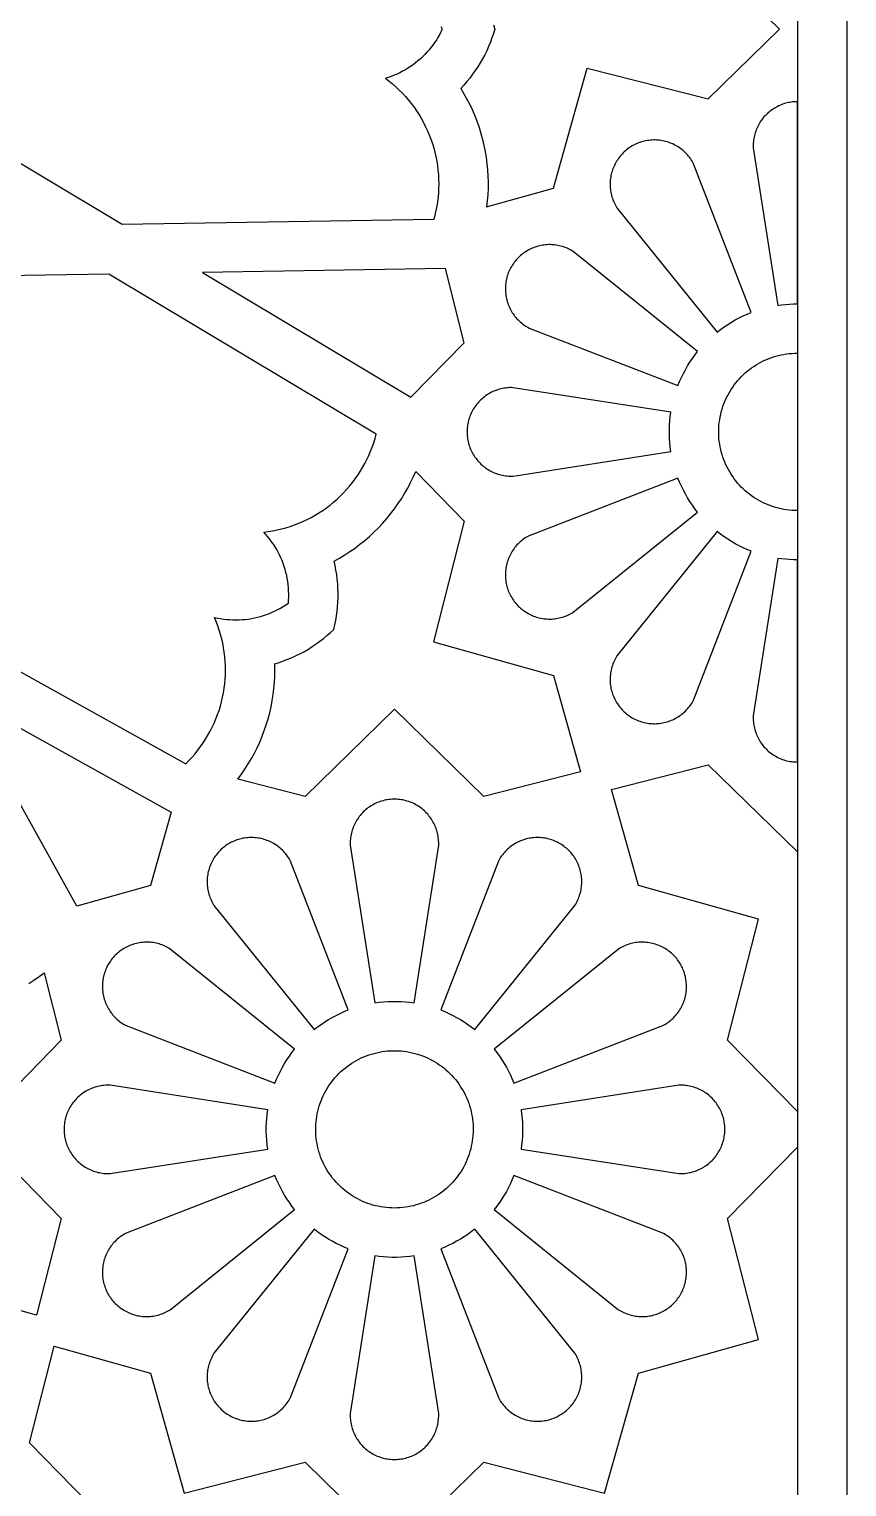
# Model space of a CAD drawing. Extents: x 0 to 1266, y 0 to 1438.
# Drawn here: x 782.2 to 947.8, y 423.7 to 719.1 of the extents above; entities that cross this region are included whole.
import ezdxf

# ---------------------------------------------------------------- set-up
doc = ezdxf.new("R2010")
doc.units = 0
doc.layers.add('Default_Layer', color=1, linetype='CONTINUOUS')

msp = doc.modelspace()

# ---------------------------------------------------------------- linework, layer by layer
at = {"layer": 'Default_Layer'}
for points in [[(318.66, 1338.2), (947.76, 1338.2), (947.76, 100), (318.66, 100), (318.66, 1338.2)], [(328.66, 110), (328.66, 1328.2), (937.76, 1328.2), (937.76, 110), (328.66, 110)], [(937.76, 663.44), (937.76, 704.4), (937.46, 704.4), (937.15, 704.38), (936.84, 704.35), (936.54, 704.32), (936.24, 704.27), (935.93, 704.21), (935.64, 704.14), (935.34, 704.07), (935.04, 703.98), (934.75, 703.88), (934.47, 703.77), (934.18, 703.65), (933.9, 703.53), (933.63, 703.39), (933.36, 703.24), (933.09, 703.09), (932.83, 702.92), (932.58, 702.75), (932.33, 702.57), (932.09, 702.38), (931.86, 702.18), (931.63, 701.97), (931.41, 701.76), (931.2, 701.54), (930.99, 701.31), (930.79, 701.07), (930.6, 700.83), (930.42, 700.58), (930.25, 700.33), (930.09, 700.07), (929.94, 699.8), (929.79, 699.53), (929.66, 699.25), (929.53, 698.97), (929.41, 698.69), (929.31, 698.4), (929.21, 698.11), (929.12, 697.81), (929.05, 697.52), (928.98, 697.22), (928.93, 696.91), (928.88, 696.61), (928.84, 696.31), (928.82, 696), (928.81, 695.69), (928.8, 695.39), (928.81, 695.08), (933.78, 663.13), (934.57, 663.24), (935.37, 663.33), (936.16, 663.39), (936.96, 663.43), (937.76, 663.44)], [(921.5, 657.7), (922.2, 658.25), (922.92, 658.77), (923.66, 659.27), (924.41, 659.74), (925.18, 660.18), (925.97, 660.6), (926.76, 660.99), (927.58, 661.35), (928.4, 661.69), (916.73, 691.84), (916.58, 692.11), (916.42, 692.38), (916.25, 692.64), (916.08, 692.9), (915.89, 693.15), (915.7, 693.39), (915.5, 693.62), (915.29, 693.85), (915.07, 694.07), (914.84, 694.29), (914.61, 694.49), (914.37, 694.69), (914.13, 694.88), (913.87, 695.06), (913.61, 695.23), (913.35, 695.39), (913.08, 695.55), (912.8, 695.69), (912.52, 695.83), (912.24, 695.95), (911.95, 696.06), (911.66, 696.17), (911.36, 696.26), (911.06, 696.35), (910.76, 696.42), (910.46, 696.48), (910.15, 696.53), (909.84, 696.58), (909.53, 696.61), (909.22, 696.63), (908.91, 696.64), (908.6, 696.64), (908.29, 696.62), (907.98, 696.6), (907.68, 696.57), (907.37, 696.52), (907.06, 696.47), (906.76, 696.4), (906.46, 696.33), (906.16, 696.24), (905.86, 696.15), (905.57, 696.04), (905.29, 695.92), (905, 695.8), (904.72, 695.66), (904.45, 695.51), (904.18, 695.36), (903.92, 695.19), (903.66, 695.02), (903.41, 694.84), (903.16, 694.65), (902.92, 694.45), (902.69, 694.24), (902.47, 694.03), (902.25, 693.8), (902.05, 693.57), (901.85, 693.33), (901.65, 693.09), (901.47, 692.84), (901.3, 692.58), (901.13, 692.32), (900.97, 692.05), (900.83, 691.78), (900.69, 691.5), (900.56, 691.22), (900.44, 690.93), (900.34, 690.64), (900.24, 690.34), (900.15, 690.05), (900.07, 689.75), (900.01, 689.44), (899.95, 689.14), (899.91, 688.83), (899.87, 688.52), (899.85, 688.21), (899.84, 687.9), (899.83, 687.59), (899.84, 687.28), (899.86, 686.97), (899.89, 686.66), (899.93, 686.35), (899.98, 686.05), (900.04, 685.74), (900.12, 685.44), (900.2, 685.14), (900.29, 684.85), (900.39, 684.55), (900.51, 684.26), (900.63, 683.98), (900.76, 683.7), (900.91, 683.42), (901.06, 683.15), (901.22, 682.89), (921.5, 657.7)], [(913.57, 646.86), (913.91, 647.69), (914.27, 648.5), (914.66, 649.3), (915.08, 650.08), (915.52, 650.85), (916, 651.61), (916.49, 652.34), (917.01, 653.06), (917.56, 653.77), (892.38, 674.04), (892.11, 674.2), (891.84, 674.36), (891.56, 674.5), (891.28, 674.63), (891, 674.76), (890.71, 674.87), (890.42, 674.97), (890.12, 675.06), (889.82, 675.15), (889.52, 675.22), (889.22, 675.28), (888.91, 675.33), (888.6, 675.37), (888.29, 675.4), (887.98, 675.42), (887.67, 675.43), (887.36, 675.43), (887.05, 675.41), (886.74, 675.39), (886.43, 675.36), (886.13, 675.31), (885.82, 675.25), (885.52, 675.19), (885.22, 675.11), (884.92, 675.02), (884.62, 674.93), (884.33, 674.82), (884.05, 674.7), (883.76, 674.57), (883.48, 674.44), (883.21, 674.29), (882.94, 674.13), (882.68, 673.97), (882.42, 673.79), (882.17, 673.61), (881.93, 673.42), (881.69, 673.22), (881.46, 673.01), (881.24, 672.79), (881.02, 672.57), (880.81, 672.34), (880.62, 672.1), (880.42, 671.85), (880.24, 671.6), (880.07, 671.35), (879.9, 671.08), (879.75, 670.81), (879.6, 670.54), (879.47, 670.26), (879.34, 669.98), (879.22, 669.69), (879.12, 669.4), (879.02, 669.1), (878.93, 668.8), (878.86, 668.5), (878.79, 668.2), (878.74, 667.89), (878.69, 667.59), (878.66, 667.28), (878.64, 666.97), (878.63, 666.66), (878.63, 666.35), (878.63, 666.04), (878.66, 665.73), (878.69, 665.42), (878.73, 665.11), (878.78, 664.8), (878.84, 664.5), (878.92, 664.2), (879, 663.9), (879.09, 663.6), (879.2, 663.31), (879.31, 663.02), (879.44, 662.74), (879.57, 662.46), (879.72, 662.18), (879.87, 661.91), (880.03, 661.65), (880.2, 661.39), (880.38, 661.14), (880.57, 660.89), (880.77, 660.65), (880.97, 660.42), (881.19, 660.19), (881.41, 659.98), (881.64, 659.77), (881.87, 659.56), (882.12, 659.37), (882.37, 659.18), (882.62, 659.01), (882.88, 658.84), (883.15, 658.68), (883.42, 658.53), (913.57, 646.86)], [(859.48, 644.5), (870.3, 655.57), (866.47, 670.57), (817.31, 669.77), (859.48, 644.5)], [(937.76, 653.44), (937.76, 621.56), (937.21, 621.57), (936.67, 621.59), (936.12, 621.64), (935.57, 621.71), (935.03, 621.79), (934.49, 621.9), (933.95, 622.02), (933.42, 622.16), (932.89, 622.32), (932.37, 622.5), (931.86, 622.69), (931.35, 622.9), (930.85, 623.13), (930.36, 623.38), (929.87, 623.65), (929.4, 623.93), (928.94, 624.22), (928.48, 624.54), (928.04, 624.86), (927.61, 625.21), (927.19, 625.56), (926.79, 625.94), (926.4, 626.32), (926.02, 626.72), (925.65, 627.13), (925.3, 627.56), (924.97, 627.99), (924.65, 628.44), (924.34, 628.9), (924.05, 629.37), (923.78, 629.85), (923.52, 630.33), (923.28, 630.83), (923.06, 631.33), (922.86, 631.84), (922.67, 632.36), (922.5, 632.89), (922.35, 633.42), (922.22, 633.95), (922.11, 634.49), (922.02, 635.03), (921.94, 635.58), (921.88, 636.12), (921.84, 636.67), (921.83, 637.22), (921.83, 637.77), (921.84, 638.32), (921.88, 638.87), (921.94, 639.42), (922.02, 639.96), (922.11, 640.51), (922.22, 641.04), (922.35, 641.58), (922.5, 642.11), (922.67, 642.63), (922.86, 643.15), (923.06, 643.66), (923.28, 644.17), (923.52, 644.66), (923.78, 645.15), (924.05, 645.63), (924.34, 646.1), (924.65, 646.55), (924.97, 647), (925.3, 647.44), (925.65, 647.86), (926.02, 648.27), (926.4, 648.67), (926.79, 649.06), (927.19, 649.43), (927.61, 649.79), (928.04, 650.13), (928.48, 650.46), (928.94, 650.77), (929.4, 651.07), (929.87, 651.35), (930.36, 651.61), (930.85, 651.86), (931.35, 652.09), (931.86, 652.3), (932.37, 652.5), (932.89, 652.68), (933.42, 652.84), (933.95, 652.98), (934.49, 653.1), (935.03, 653.2), (935.57, 653.29), (936.12, 653.35), (936.67, 653.4), (937.21, 653.43), (937.76, 653.44)], [(912.13, 633.51), (912.01, 634.39), (911.92, 635.28), (911.86, 636.16), (911.83, 637.05), (911.83, 637.94), (911.86, 638.83), (911.92, 639.72), (912.01, 640.6), (912.13, 641.48), (880.18, 646.45), (879.87, 646.46), (879.56, 646.46), (879.25, 646.44), (878.94, 646.42), (878.64, 646.38), (878.33, 646.33), (878.02, 646.28), (877.72, 646.21), (877.42, 646.13), (877.12, 646.04), (876.83, 645.94), (876.54, 645.84), (876.25, 645.72), (875.97, 645.59), (875.69, 645.45), (875.42, 645.3), (875.15, 645.14), (874.89, 644.98), (874.63, 644.8), (874.38, 644.62), (874.14, 644.42), (873.9, 644.22), (873.67, 644.01), (873.45, 643.8), (873.24, 643.57), (873.03, 643.34), (872.83, 643.1), (872.64, 642.86), (872.46, 642.6), (872.29, 642.35), (872.12, 642.08), (871.97, 641.81), (871.82, 641.54), (871.69, 641.26), (871.56, 640.97), (871.45, 640.69), (871.34, 640.39), (871.25, 640.1), (871.16, 639.8), (871.09, 639.5), (871.02, 639.19), (870.97, 638.89), (870.93, 638.58), (870.9, 638.27), (870.87, 637.96), (870.86, 637.65), (870.86, 637.34), (870.87, 637.03), (870.9, 636.72), (870.93, 636.41), (870.97, 636.11), (871.02, 635.8), (871.09, 635.5), (871.16, 635.19), (871.25, 634.9), (871.34, 634.6), (871.45, 634.31), (871.56, 634.02), (871.69, 633.74), (871.82, 633.46), (871.97, 633.18), (872.12, 632.91), (872.29, 632.65), (872.46, 632.39), (872.64, 632.14), (872.83, 631.89), (873.03, 631.65), (873.24, 631.42), (873.45, 631.2), (873.67, 630.98), (873.9, 630.77), (874.14, 630.57), (874.38, 630.38), (874.63, 630.19), (874.89, 630.02), (875.15, 629.85), (875.42, 629.69), (875.69, 629.55), (875.97, 629.41), (876.25, 629.28), (876.54, 629.16), (876.83, 629.05), (877.12, 628.95), (877.42, 628.86), (877.72, 628.79), (878.02, 628.72), (878.33, 628.66), (878.64, 628.61), (878.94, 628.58), (879.25, 628.55), (879.56, 628.54), (879.87, 628.54), (880.18, 628.54), (912.13, 633.51)], [(843.93, 611.3), (845.03, 611.91), (846.1, 612.56), (847.15, 613.24), (848.18, 613.96), (849.18, 614.71), (850.16, 615.5), (851.11, 616.32), (852.02, 617.17), (852.91, 618.05), (853.77, 618.96), (854.6, 619.91), (855.39, 620.88), (856.16, 621.87), (856.88, 622.89), (857.57, 623.94), (858.23, 625.01), (858.84, 626.1), (859.42, 627.21), (859.96, 628.34), (860.47, 629.49), (870.3, 619.42), (864.05, 594.94), (888.38, 588.11), (893.84, 568.63), (874.24, 563.62), (856.16, 581.28), (838.08, 563.62), (824.45, 567.1), (825.19, 568.11), (825.9, 569.15), (826.57, 570.2), (827.21, 571.28), (827.81, 572.38), (828.37, 573.5), (828.89, 574.64), (829.37, 575.8), (829.81, 576.97), (830.22, 578.16), (830.58, 579.36), (830.9, 580.57), (831.17, 581.79), (831.41, 583.03), (831.6, 584.26), (831.75, 585.51), (831.86, 586.76), (831.93, 588.01), (831.95, 589.26), (831.93, 590.51), (832.82, 590.79), (833.7, 591.09), (834.57, 591.42), (835.43, 591.78), (836.28, 592.17), (837.11, 592.58), (837.93, 593.02), (838.73, 593.49), (839.52, 593.99), (840.3, 594.51), (841.05, 595.05), (841.79, 595.62), (842.5, 596.22), (843.2, 596.84), (843.88, 597.47), (844.09, 598.38), (844.28, 599.29), (844.44, 600.21), (844.56, 601.13), (844.66, 602.06), (844.72, 602.99), (844.75, 603.92), (844.76, 604.85), (844.73, 605.78), (844.67, 606.71), (844.59, 607.64), (844.47, 608.56), (844.32, 609.48), (844.14, 610.4), (843.93, 611.3)], [(917.56, 621.23), (917.01, 621.93), (916.49, 622.65), (916, 623.39), (915.52, 624.14), (915.08, 624.91), (914.66, 625.7), (914.27, 626.5), (913.91, 627.31), (913.57, 628.13), (883.42, 616.46), (883.15, 616.31), (882.88, 616.16), (882.62, 615.99), (882.37, 615.81), (882.12, 615.63), (881.87, 615.43), (881.64, 615.23), (881.41, 615.02), (881.19, 614.8), (880.97, 614.58), (880.77, 614.34), (880.57, 614.1), (880.38, 613.86), (880.2, 613.61), (880.03, 613.35), (879.87, 613.08), (879.72, 612.81), (879.57, 612.54), (879.44, 612.26), (879.31, 611.97), (879.2, 611.68), (879.09, 611.39), (879, 611.09), (878.92, 610.8), (878.84, 610.49), (878.78, 610.19), (878.73, 609.88), (878.69, 609.58), (878.66, 609.27), (878.63, 608.96), (878.63, 608.65), (878.63, 608.34), (878.64, 608.03), (878.66, 607.72), (878.69, 607.41), (878.74, 607.1), (878.79, 606.8), (878.86, 606.49), (878.93, 606.19), (879.02, 605.89), (879.12, 605.6), (879.22, 605.31), (879.34, 605.02), (879.47, 604.73), (879.6, 604.46), (879.75, 604.18), (879.9, 603.91), (880.07, 603.65), (880.24, 603.39), (880.42, 603.14), (880.62, 602.9), (880.81, 602.66), (881.02, 602.43), (881.24, 602.2), (881.46, 601.99), (881.69, 601.78), (881.93, 601.58), (882.17, 601.39), (882.42, 601.2), (882.68, 601.03), (882.94, 600.86), (883.21, 600.71), (883.48, 600.56), (883.76, 600.42), (884.05, 600.29), (884.33, 600.18), (884.62, 600.07), (884.92, 599.97), (885.22, 599.88), (885.52, 599.81), (885.82, 599.74), (886.13, 599.68), (886.43, 599.64), (886.74, 599.6), (887.05, 599.58), (887.36, 599.57), (887.67, 599.57), (887.98, 599.57), (888.29, 599.59), (888.6, 599.62), (888.91, 599.66), (889.22, 599.71), (889.52, 599.78), (889.82, 599.85), (890.12, 599.93), (890.42, 600.02), (890.71, 600.13), (891, 600.24), (891.28, 600.36), (891.56, 600.5), (891.84, 600.64), (892.11, 600.79), (892.38, 600.95), (917.56, 621.23)], [(928.4, 613.3), (927.58, 613.64), (926.76, 614), (925.97, 614.39), (925.18, 614.81), (924.41, 615.26), (923.66, 615.73), (922.92, 616.22), (922.2, 616.75), (921.5, 617.29), (901.22, 592.11), (901.06, 591.84), (900.91, 591.57), (900.76, 591.3), (900.63, 591.02), (900.51, 590.73), (900.39, 590.44), (900.29, 590.15), (900.2, 589.85), (900.12, 589.55), (900.04, 589.25), (899.98, 588.95), (899.93, 588.64), (899.89, 588.33), (899.86, 588.02), (899.84, 587.71), (899.83, 587.4), (899.84, 587.09), (899.85, 586.78), (899.87, 586.47), (899.91, 586.17), (899.95, 585.86), (900.01, 585.55), (900.07, 585.25), (900.15, 584.95), (900.24, 584.65), (900.34, 584.36), (900.44, 584.07), (900.56, 583.78), (900.69, 583.49), (900.83, 583.22), (900.97, 582.94), (901.13, 582.67), (901.3, 582.41), (901.47, 582.15), (901.65, 581.9), (901.85, 581.66), (902.05, 581.42), (902.25, 581.19), (902.47, 580.97), (902.69, 580.75), (902.92, 580.55), (903.16, 580.35), (903.41, 580.16), (903.66, 579.97), (903.92, 579.8), (904.18, 579.64), (904.45, 579.48), (904.72, 579.34), (905, 579.2), (905.29, 579.07), (905.57, 578.96), (905.86, 578.85), (906.16, 578.75), (906.46, 578.67), (906.76, 578.59), (907.06, 578.53), (907.37, 578.47), (907.68, 578.43), (907.98, 578.39), (908.29, 578.37), (908.6, 578.36), (908.91, 578.36), (909.22, 578.37), (909.53, 578.39), (909.84, 578.42), (910.15, 578.46), (910.46, 578.51), (910.76, 578.58), (911.06, 578.65), (911.36, 578.73), (911.66, 578.83), (911.95, 578.93), (912.24, 579.05), (912.52, 579.17), (912.8, 579.3), (913.08, 579.45), (913.35, 579.6), (913.61, 579.76), (913.87, 579.93), (914.13, 580.11), (914.37, 580.3), (914.61, 580.5), (914.84, 580.71), (915.07, 580.92), (915.29, 581.14), (915.5, 581.37), (915.7, 581.61), (915.89, 581.85), (916.08, 582.1), (916.25, 582.35), (916.42, 582.61), (916.58, 582.88), (916.73, 583.15), (928.4, 613.3)], [(937.76, 570.59), (937.76, 611.56), (936.96, 611.57), (936.16, 611.61), (935.37, 611.67), (934.57, 611.75), (933.78, 611.86), (928.81, 579.92), (928.8, 579.61), (928.81, 579.3), (928.82, 579), (928.84, 578.69), (928.88, 578.38), (928.93, 578.08), (928.98, 577.78), (929.05, 577.48), (929.12, 577.18), (929.21, 576.89), (929.31, 576.59), (929.41, 576.31), (929.53, 576.02), (929.66, 575.74), (929.79, 575.47), (929.94, 575.2), (930.09, 574.93), (930.25, 574.67), (930.42, 574.41), (930.6, 574.17), (930.79, 573.92), (930.99, 573.69), (931.2, 573.46), (931.41, 573.24), (931.63, 573.02), (931.86, 572.82), (932.09, 572.62), (932.33, 572.43), (932.58, 572.25), (932.83, 572.07), (933.09, 571.91), (933.36, 571.75), (933.63, 571.61), (933.9, 571.47), (934.18, 571.34), (934.47, 571.22), (934.75, 571.12), (935.04, 571.02), (935.34, 570.93), (935.64, 570.85), (935.93, 570.78), (936.24, 570.73), (936.54, 570.68), (936.84, 570.64), (937.15, 570.62), (937.46, 570.6), (937.76, 570.59)], [(791.87, 541.36), (767.98, 584.34), (810.95, 560.45), (806.77, 545.54), (791.87, 541.36)], [(937.76, 499.76), (923.62, 514.23), (929.88, 538.72), (905.55, 545.54), (900.08, 565.03), (919.69, 570.03), (937.76, 552.37), (937.76, 499.76)], [(852.17, 521.79), (853.06, 521.91), (853.94, 522), (854.83, 522.06), (855.72, 522.09), (856.61, 522.09), (857.49, 522.06), (858.38, 522), (859.27, 521.91), (860.15, 521.79), (865.12, 553.74), (865.12, 554.05), (865.12, 554.36), (865.1, 554.67), (865.08, 554.98), (865.04, 555.28), (865, 555.59), (864.94, 555.9), (864.87, 556.2), (864.79, 556.5), (864.71, 556.8), (864.61, 557.09), (864.5, 557.38), (864.38, 557.67), (864.25, 557.95), (864.11, 558.23), (863.96, 558.5), (863.81, 558.77), (863.64, 559.03), (863.46, 559.29), (863.28, 559.54), (863.09, 559.78), (862.89, 560.02), (862.68, 560.25), (862.46, 560.47), (862.24, 560.68), (862, 560.89), (861.77, 561.09), (861.52, 561.28), (861.27, 561.46), (861.01, 561.63), (860.75, 561.8), (860.48, 561.95), (860.2, 562.1), (859.92, 562.23), (859.64, 562.36), (859.35, 562.47), (859.06, 562.58), (858.76, 562.67), (858.46, 562.76), (858.16, 562.83), (857.86, 562.9), (857.55, 562.95), (857.24, 562.99), (856.94, 563.02), (856.63, 563.05), (856.32, 563.06), (856.01, 563.06), (855.7, 563.05), (855.39, 563.02), (855.08, 562.99), (854.77, 562.95), (854.46, 562.9), (854.16, 562.83), (853.86, 562.76), (853.56, 562.67), (853.26, 562.58), (852.97, 562.47), (852.68, 562.36), (852.4, 562.23), (852.12, 562.1), (851.85, 561.95), (851.58, 561.8), (851.31, 561.63), (851.05, 561.46), (850.8, 561.28), (850.56, 561.09), (850.32, 560.89), (850.09, 560.68), (849.86, 560.47), (849.64, 560.25), (849.43, 560.02), (849.23, 559.78), (849.04, 559.54), (848.86, 559.29), (848.68, 559.03), (848.51, 558.77), (848.36, 558.5), (848.21, 558.23), (848.07, 557.95), (847.94, 557.67), (847.82, 557.38), (847.71, 557.09), (847.62, 556.8), (847.53, 556.5), (847.45, 556.2), (847.38, 555.9), (847.32, 555.59), (847.28, 555.28), (847.24, 554.98), (847.22, 554.67), (847.2, 554.36), (847.2, 554.05), (847.21, 553.74), (852.17, 521.79)], [(839.89, 516.36), (840.59, 516.91), (841.31, 517.43), (842.05, 517.92), (842.81, 518.4), (843.58, 518.84), (844.36, 519.26), (845.16, 519.65), (845.97, 520.01), (846.8, 520.35), (835.13, 550.5), (834.98, 550.77), (834.82, 551.04), (834.65, 551.3), (834.47, 551.55), (834.29, 551.8), (834.1, 552.05), (833.89, 552.28), (833.68, 552.51), (833.47, 552.73), (833.24, 552.95), (833.01, 553.15), (832.77, 553.35), (832.52, 553.54), (832.27, 553.72), (832.01, 553.89), (831.74, 554.05), (831.47, 554.2), (831.2, 554.35), (830.92, 554.48), (830.63, 554.61), (830.35, 554.72), (830.05, 554.83), (829.76, 554.92), (829.46, 555), (829.16, 555.08), (828.85, 555.14), (828.55, 555.19), (828.24, 555.23), (827.93, 555.26), (827.62, 555.28), (827.31, 555.29), (827, 555.29), (826.69, 555.28), (826.38, 555.26), (826.07, 555.23), (825.76, 555.18), (825.46, 555.13), (825.15, 555.06), (824.85, 554.99), (824.56, 554.9), (824.26, 554.8), (823.97, 554.7), (823.68, 554.58), (823.4, 554.45), (823.12, 554.32), (822.84, 554.17), (822.58, 554.02), (822.31, 553.85), (822.05, 553.68), (821.8, 553.5), (821.56, 553.3), (821.32, 553.11), (821.09, 552.9), (820.87, 552.68), (820.65, 552.46), (820.44, 552.23), (820.24, 551.99), (820.05, 551.75), (819.87, 551.5), (819.69, 551.24), (819.53, 550.98), (819.37, 550.71), (819.22, 550.44), (819.09, 550.16), (818.96, 549.87), (818.84, 549.59), (818.73, 549.3), (818.63, 549), (818.55, 548.7), (818.47, 548.4), (818.4, 548.1), (818.35, 547.79), (818.3, 547.49), (818.27, 547.18), (818.24, 546.87), (818.23, 546.56), (818.23, 546.25), (818.24, 545.94), (818.26, 545.63), (818.29, 545.32), (818.33, 545.01), (818.38, 544.7), (818.44, 544.4), (818.51, 544.1), (818.59, 543.8), (818.69, 543.5), (818.79, 543.21), (818.9, 542.92), (819.03, 542.64), (819.16, 542.36), (819.3, 542.08), (819.45, 541.81), (819.62, 541.54), (839.89, 516.36)], [(865.53, 520.35), (866.35, 520.01), (867.16, 519.65), (867.96, 519.26), (868.74, 518.84), (869.51, 518.4), (870.27, 517.92), (871.01, 517.43), (871.73, 516.91), (872.43, 516.36), (892.71, 541.54), (892.87, 541.81), (893.02, 542.08), (893.16, 542.36), (893.3, 542.64), (893.42, 542.92), (893.53, 543.21), (893.63, 543.5), (893.73, 543.8), (893.81, 544.1), (893.88, 544.4), (893.94, 544.7), (894, 545.01), (894.04, 545.32), (894.07, 545.63), (894.08, 545.94), (894.09, 546.25), (894.09, 546.56), (894.08, 546.87), (894.05, 547.18), (894.02, 547.49), (893.97, 547.79), (893.92, 548.1), (893.85, 548.4), (893.77, 548.7), (893.69, 549), (893.59, 549.3), (893.48, 549.59), (893.36, 549.87), (893.24, 550.16), (893.1, 550.44), (892.95, 550.71), (892.8, 550.98), (892.63, 551.24), (892.46, 551.5), (892.27, 551.75), (892.08, 551.99), (891.88, 552.23), (891.67, 552.46), (891.46, 552.68), (891.23, 552.9), (891, 553.11), (890.76, 553.3), (890.52, 553.5), (890.27, 553.68), (890.01, 553.85), (889.75, 554.02), (889.48, 554.17), (889.2, 554.32), (888.92, 554.45), (888.64, 554.58), (888.35, 554.7), (888.06, 554.8), (887.77, 554.9), (887.47, 554.99), (887.17, 555.06), (886.86, 555.13), (886.56, 555.18), (886.25, 555.23), (885.94, 555.26), (885.63, 555.28), (885.32, 555.29), (885.01, 555.29), (884.7, 555.28), (884.39, 555.26), (884.08, 555.23), (883.77, 555.19), (883.47, 555.14), (883.16, 555.08), (882.86, 555), (882.56, 554.92), (882.27, 554.83), (881.98, 554.72), (881.69, 554.61), (881.4, 554.48), (881.12, 554.35), (880.85, 554.2), (880.58, 554.05), (880.31, 553.89), (880.05, 553.72), (879.8, 553.54), (879.55, 553.35), (879.31, 553.15), (879.08, 552.95), (878.86, 552.73), (878.64, 552.51), (878.43, 552.28), (878.23, 552.05), (878.03, 551.8), (877.85, 551.55), (877.67, 551.3), (877.5, 551.04), (877.34, 550.77), (877.2, 550.5), (865.53, 520.35)], [(831.97, 505.52), (832.3, 506.34), (832.67, 507.15), (833.06, 507.95), (833.48, 508.74), (833.92, 509.51), (834.39, 510.26), (834.89, 511), (835.41, 511.72), (835.95, 512.42), (810.77, 532.7), (810.51, 532.86), (810.24, 533.01), (809.96, 533.16), (809.68, 533.29), (809.39, 533.41), (809.11, 533.53), (808.81, 533.63), (808.52, 533.72), (808.22, 533.8), (807.92, 533.88), (807.61, 533.94), (807.3, 533.99), (807, 534.03), (806.69, 534.06), (806.38, 534.08), (806.07, 534.09), (805.76, 534.08), (805.45, 534.07), (805.14, 534.05), (804.83, 534.01), (804.52, 533.97), (804.22, 533.91), (803.91, 533.85), (803.61, 533.77), (803.31, 533.68), (803.02, 533.58), (802.73, 533.48), (802.44, 533.36), (802.16, 533.23), (801.88, 533.09), (801.61, 532.95), (801.34, 532.79), (801.08, 532.62), (800.82, 532.45), (800.57, 532.27), (800.32, 532.07), (800.09, 531.87), (799.86, 531.67), (799.63, 531.45), (799.42, 531.23), (799.21, 531), (799.01, 530.76), (798.82, 530.51), (798.64, 530.26), (798.46, 530), (798.3, 529.74), (798.14, 529.47), (798, 529.2), (797.86, 528.92), (797.74, 528.63), (797.62, 528.35), (797.51, 528.06), (797.42, 527.76), (797.33, 527.46), (797.25, 527.16), (797.19, 526.86), (797.13, 526.55), (797.09, 526.24), (797.06, 525.94), (797.03, 525.63), (797.02, 525.32), (797.02, 525.01), (797.03, 524.69), (797.05, 524.39), (797.08, 524.08), (797.12, 523.77), (797.18, 523.46), (797.24, 523.16), (797.31, 522.86), (797.4, 522.56), (797.49, 522.26), (797.59, 521.97), (797.71, 521.68), (797.83, 521.4), (797.97, 521.12), (798.11, 520.84), (798.26, 520.57), (798.43, 520.31), (798.6, 520.05), (798.78, 519.79), (798.97, 519.55), (799.16, 519.31), (799.37, 519.08), (799.58, 518.85), (799.8, 518.63), (800.03, 518.42), (800.27, 518.22), (800.51, 518.03), (800.76, 517.84), (801.02, 517.66), (801.28, 517.5), (801.54, 517.34), (801.82, 517.19), (831.97, 505.52)], [(876.37, 512.42), (876.91, 511.72), (877.43, 511), (877.93, 510.26), (878.4, 509.51), (878.85, 508.74), (879.26, 507.95), (879.65, 507.15), (880.02, 506.34), (880.35, 505.52), (910.5, 517.19), (910.78, 517.34), (911.04, 517.5), (911.31, 517.66), (911.56, 517.84), (911.81, 518.03), (912.05, 518.22), (912.29, 518.42), (912.52, 518.63), (912.74, 518.85), (912.95, 519.08), (913.16, 519.31), (913.35, 519.55), (913.54, 519.79), (913.72, 520.05), (913.9, 520.31), (914.06, 520.57), (914.21, 520.84), (914.35, 521.12), (914.49, 521.4), (914.61, 521.68), (914.73, 521.97), (914.83, 522.26), (914.93, 522.56), (915.01, 522.86), (915.08, 523.16), (915.15, 523.46), (915.2, 523.77), (915.24, 524.08), (915.27, 524.39), (915.29, 524.69), (915.3, 525.01), (915.3, 525.32), (915.29, 525.63), (915.26, 525.94), (915.23, 526.24), (915.19, 526.55), (915.13, 526.86), (915.07, 527.16), (914.99, 527.46), (914.9, 527.76), (914.81, 528.06), (914.7, 528.35), (914.59, 528.63), (914.46, 528.92), (914.32, 529.2), (914.18, 529.47), (914.02, 529.74), (913.86, 530), (913.68, 530.26), (913.5, 530.51), (913.31, 530.76), (913.11, 531), (912.9, 531.23), (912.69, 531.45), (912.47, 531.67), (912.24, 531.87), (912, 532.07), (911.75, 532.27), (911.5, 532.45), (911.25, 532.62), (910.98, 532.79), (910.72, 532.95), (910.44, 533.09), (910.16, 533.23), (909.88, 533.36), (909.59, 533.48), (909.3, 533.58), (909.01, 533.68), (908.71, 533.77), (908.41, 533.85), (908.11, 533.91), (907.8, 533.97), (907.49, 534.01), (907.18, 534.05), (906.87, 534.07), (906.56, 534.08), (906.25, 534.09), (905.94, 534.08), (905.63, 534.06), (905.32, 534.03), (905.02, 533.99), (904.71, 533.94), (904.41, 533.88), (904.1, 533.8), (903.8, 533.72), (903.51, 533.63), (903.22, 533.53), (902.93, 533.41), (902.64, 533.29), (902.36, 533.16), (902.09, 533.01), (901.81, 532.86), (901.55, 532.7), (876.37, 512.42)], [(871.6, 492.19), (871.46, 491.66), (871.29, 491.13), (871.11, 490.61), (870.91, 490.09), (870.69, 489.59), (870.45, 489.09), (870.2, 488.59), (869.92, 488.11), (869.64, 487.64), (869.33, 487.18), (869.01, 486.72), (868.68, 486.28), (868.33, 485.85), (867.96, 485.44), (867.58, 485.04), (867.19, 484.65), (866.79, 484.27), (866.37, 483.91), (865.94, 483.56), (865.49, 483.23), (865.04, 482.91), (864.57, 482.61), (864.1, 482.33), (863.61, 482.06), (863.12, 481.81), (862.62, 481.58), (862.11, 481.36), (861.59, 481.17), (861.07, 480.99), (860.54, 480.83), (860, 480.68), (859.46, 480.56), (858.92, 480.45), (858.37, 480.37), (857.83, 480.3), (857.27, 480.25), (856.72, 480.22), (856.17, 480.21), (855.62, 480.22), (855.06, 480.25), (854.51, 480.3), (853.96, 480.37), (853.42, 480.45), (852.87, 480.56), (852.33, 480.68), (851.8, 480.82), (851.27, 480.98), (850.74, 481.16), (850.23, 481.36), (849.72, 481.57), (849.22, 481.81), (848.72, 482.06), (848.24, 482.32), (847.76, 482.61), (847.3, 482.91), (846.84, 483.22), (846.4, 483.55), (845.97, 483.9), (845.55, 484.26), (845.14, 484.64), (844.75, 485.02), (844.37, 485.43), (844, 485.84), (843.65, 486.27), (843.32, 486.71), (843, 487.16), (842.69, 487.63), (842.41, 488.1), (842.13, 488.58), (841.88, 489.07), (841.64, 489.57), (841.42, 490.08), (841.22, 490.59), (841.04, 491.12), (840.87, 491.64), (840.72, 492.18), (840.59, 492.72), (840.48, 493.26), (840.39, 493.8), (840.32, 494.35), (840.27, 494.9), (840.23, 495.46), (840.22, 496.01), (840.22, 496.56), (840.25, 497.12), (840.29, 497.67), (840.35, 498.22), (840.43, 498.76), (840.53, 499.31), (840.65, 499.85), (840.79, 500.38), (840.95, 500.92), (841.12, 501.44), (841.31, 501.96), (841.52, 502.47), (841.75, 502.98), (842, 503.47), (842.26, 503.96), (842.54, 504.44), (842.83, 504.9), (843.15, 505.36), (843.47, 505.81), (843.82, 506.24), (844.17, 506.66), (844.55, 507.07), (844.93, 507.47), (845.33, 507.85), (845.74, 508.22), (846.17, 508.58), (846.61, 508.92), (847.05, 509.24), (847.51, 509.55), (847.98, 509.84), (848.46, 510.12), (848.95, 510.37), (849.45, 510.62), (849.96, 510.84), (850.47, 511.05), (850.99, 511.24), (851.52, 511.41), (852.05, 511.56), (852.59, 511.69), (853.13, 511.81), (853.67, 511.9), (854.22, 511.98), (854.77, 512.04), (855.32, 512.07), (855.88, 512.09), (856.43, 512.09), (856.98, 512.08), (857.53, 512.04), (858.09, 511.98), (858.63, 511.9), (859.18, 511.81), (859.72, 511.69), (860.26, 511.56), (860.79, 511.41), (861.32, 511.24), (861.84, 511.05), (862.35, 510.85), (862.86, 510.62), (863.35, 510.38), (863.84, 510.12), (864.32, 509.85), (864.79, 509.56), (865.25, 509.25), (865.7, 508.93), (866.14, 508.59), (866.57, 508.23), (866.98, 507.86), (867.38, 507.48), (867.77, 507.09), (868.14, 506.68), (868.5, 506.25), (868.84, 505.82), (869.17, 505.37), (869.48, 504.92), (869.77, 504.45), (870.05, 503.97), (870.32, 503.49), (870.56, 502.99), (870.79, 502.49), (871, 501.97), (871.2, 501.46), (871.37, 500.93), (871.53, 500.4), (871.67, 499.86), (871.78, 499.32), (871.88, 498.78), (871.97, 498.23), (872.03, 497.68), (872.07, 497.13), (872.1, 496.58), (872.1, 496.02), (872.09, 495.47), (872.05, 494.92), (872, 494.37), (871.93, 493.82), (871.84, 493.27), (871.73, 492.73), (871.6, 492.19)], [(830.53, 492.17), (830.41, 493.05), (830.31, 493.93), (830.25, 494.82), (830.22, 495.71), (830.22, 496.6), (830.25, 497.49), (830.31, 498.38), (830.41, 499.26), (830.53, 500.14), (798.58, 505.11), (798.27, 505.12), (797.96, 505.11), (797.65, 505.1), (797.34, 505.07), (797.03, 505.04), (796.72, 504.99), (796.42, 504.93), (796.12, 504.87), (795.82, 504.79), (795.52, 504.7), (795.22, 504.6), (794.93, 504.49), (794.65, 504.37), (794.36, 504.24), (794.09, 504.11), (793.81, 503.96), (793.55, 503.8), (793.28, 503.63), (793.03, 503.46), (792.78, 503.27), (792.53, 503.08), (792.3, 502.88), (792.07, 502.67), (791.85, 502.45), (791.63, 502.23), (791.42, 502), (791.23, 501.76), (791.04, 501.51), (790.86, 501.26), (790.68, 501), (790.52, 500.74), (790.37, 500.47), (790.22, 500.2), (790.09, 499.92), (789.96, 499.63), (789.84, 499.34), (789.74, 499.05), (789.64, 498.76), (789.56, 498.46), (789.48, 498.16), (789.42, 497.85), (789.37, 497.55), (789.32, 497.24), (789.29, 496.93), (789.27, 496.62), (789.26, 496.31), (789.26, 496), (789.27, 495.69), (789.29, 495.38), (789.32, 495.07), (789.37, 494.76), (789.42, 494.46), (789.48, 494.15), (789.56, 493.85), (789.64, 493.55), (789.74, 493.26), (789.84, 492.97), (789.96, 492.68), (790.09, 492.39), (790.22, 492.11), (790.37, 491.84), (790.52, 491.57), (790.68, 491.31), (790.86, 491.05), (791.04, 490.8), (791.23, 490.55), (791.42, 490.31), (791.63, 490.08), (791.85, 489.86), (792.07, 489.64), (792.3, 489.43), (792.53, 489.23), (792.78, 489.03), (793.03, 488.85), (793.28, 488.68), (793.55, 488.51), (793.81, 488.35), (794.09, 488.2), (794.36, 488.06), (794.65, 487.94), (794.93, 487.82), (795.22, 487.71), (795.52, 487.61), (795.82, 487.52), (796.12, 487.44), (796.42, 487.38), (796.72, 487.32), (797.03, 487.27), (797.34, 487.24), (797.65, 487.21), (797.96, 487.2), (798.27, 487.19), (798.58, 487.2), (830.53, 492.17)], [(881.79, 500.14), (881.92, 499.26), (882.01, 498.38), (882.07, 497.49), (882.1, 496.6), (882.1, 495.71), (882.07, 494.82), (882.01, 493.93), (881.92, 493.05), (881.79, 492.17), (913.74, 487.2), (914.05, 487.19), (914.36, 487.2), (914.67, 487.21), (914.98, 487.24), (915.29, 487.27), (915.6, 487.32), (915.9, 487.38), (916.21, 487.44), (916.51, 487.52), (916.8, 487.61), (917.1, 487.71), (917.39, 487.82), (917.68, 487.94), (917.96, 488.06), (918.24, 488.2), (918.51, 488.35), (918.78, 488.51), (919.04, 488.68), (919.29, 488.85), (919.54, 489.03), (919.79, 489.23), (920.02, 489.43), (920.25, 489.64), (920.48, 489.86), (920.69, 490.08), (920.9, 490.31), (921.09, 490.55), (921.28, 490.8), (921.47, 491.05), (921.64, 491.31), (921.8, 491.57), (921.96, 491.84), (922.1, 492.11), (922.24, 492.39), (922.36, 492.68), (922.48, 492.97), (922.58, 493.26), (922.68, 493.55), (922.76, 493.85), (922.84, 494.15), (922.9, 494.46), (922.95, 494.76), (923, 495.07), (923.03, 495.38), (923.05, 495.69), (923.06, 496), (923.06, 496.31), (923.05, 496.62), (923.03, 496.93), (923, 497.24), (922.95, 497.55), (922.9, 497.85), (922.84, 498.16), (922.76, 498.46), (922.68, 498.76), (922.58, 499.05), (922.48, 499.34), (922.36, 499.63), (922.24, 499.92), (922.1, 500.2), (921.96, 500.47), (921.8, 500.74), (921.64, 501), (921.47, 501.26), (921.28, 501.51), (921.09, 501.76), (920.9, 502), (920.69, 502.23), (920.48, 502.45), (920.25, 502.67), (920.02, 502.88), (919.79, 503.08), (919.54, 503.27), (919.29, 503.46), (919.04, 503.63), (918.78, 503.8), (918.51, 503.96), (918.24, 504.11), (917.96, 504.24), (917.68, 504.37), (917.39, 504.49), (917.1, 504.6), (916.8, 504.7), (916.51, 504.79), (916.21, 504.87), (915.9, 504.93), (915.6, 504.99), (915.29, 505.04), (914.98, 505.07), (914.67, 505.1), (914.36, 505.11), (914.05, 505.12), (913.74, 505.11), (881.79, 500.14)], [(937.76, 492.55), (937.76, 336.55), (923.62, 351.02), (929.88, 375.51), (905.55, 382.33), (898.72, 406.67), (874.24, 400.41), (859.76, 414.55), (874.24, 428.69), (898.72, 422.44), (905.55, 446.77), (929.88, 453.59), (923.62, 478.08), (937.76, 492.55)], [(835.95, 479.89), (835.41, 480.59), (834.89, 481.31), (834.39, 482.05), (833.92, 482.8), (833.48, 483.57), (833.06, 484.36), (832.67, 485.16), (832.3, 485.97), (831.97, 486.79), (801.82, 475.12), (801.54, 474.97), (801.28, 474.81), (801.02, 474.64), (800.76, 474.47), (800.51, 474.28), (800.27, 474.09), (800.03, 473.89), (799.8, 473.68), (799.58, 473.46), (799.37, 473.23), (799.16, 473), (798.97, 472.76), (798.78, 472.52), (798.6, 472.26), (798.43, 472), (798.26, 471.74), (798.11, 471.47), (797.97, 471.19), (797.83, 470.91), (797.71, 470.63), (797.59, 470.34), (797.49, 470.05), (797.4, 469.75), (797.31, 469.45), (797.24, 469.15), (797.18, 468.85), (797.12, 468.54), (797.08, 468.23), (797.05, 467.92), (797.03, 467.62), (797.02, 467.3), (797.02, 466.99), (797.03, 466.68), (797.06, 466.37), (797.09, 466.07), (797.13, 465.76), (797.19, 465.45), (797.25, 465.15), (797.33, 464.85), (797.42, 464.55), (797.51, 464.25), (797.62, 463.96), (797.74, 463.68), (797.86, 463.39), (798, 463.11), (798.14, 462.84), (798.3, 462.57), (798.46, 462.31), (798.64, 462.05), (798.82, 461.8), (799.01, 461.55), (799.21, 461.31), (799.42, 461.08), (799.63, 460.86), (799.86, 460.64), (800.09, 460.44), (800.32, 460.24), (800.57, 460.04), (800.82, 459.86), (801.08, 459.69), (801.34, 459.52), (801.61, 459.36), (801.88, 459.22), (802.16, 459.08), (802.44, 458.95), (802.73, 458.83), (803.02, 458.73), (803.31, 458.63), (803.61, 458.54), (803.91, 458.46), (804.22, 458.4), (804.52, 458.34), (804.83, 458.3), (805.14, 458.26), (805.45, 458.24), (805.76, 458.23), (806.07, 458.22), (806.38, 458.23), (806.69, 458.25), (807, 458.28), (807.3, 458.32), (807.61, 458.37), (807.92, 458.43), (808.22, 458.51), (808.52, 458.59), (808.81, 458.68), (809.11, 458.78), (809.39, 458.9), (809.68, 459.02), (809.96, 459.15), (810.24, 459.3), (810.51, 459.45), (810.77, 459.61), (835.95, 479.89)], [(880.35, 486.79), (880.02, 485.97), (879.65, 485.16), (879.26, 484.36), (878.85, 483.57), (878.4, 482.8), (877.93, 482.05), (877.43, 481.31), (876.91, 480.59), (876.37, 479.89), (901.55, 459.61), (901.81, 459.45), (902.09, 459.3), (902.36, 459.15), (902.64, 459.02), (902.93, 458.9), (903.22, 458.78), (903.51, 458.68), (903.8, 458.59), (904.1, 458.51), (904.41, 458.43), (904.71, 458.37), (905.02, 458.32), (905.32, 458.28), (905.63, 458.25), (905.94, 458.23), (906.25, 458.22), (906.56, 458.23), (906.87, 458.24), (907.18, 458.26), (907.49, 458.3), (907.8, 458.34), (908.11, 458.4), (908.41, 458.46), (908.71, 458.54), (909.01, 458.63), (909.3, 458.73), (909.59, 458.83), (909.88, 458.95), (910.16, 459.08), (910.44, 459.22), (910.72, 459.36), (910.98, 459.52), (911.25, 459.69), (911.5, 459.86), (911.75, 460.04), (912, 460.24), (912.24, 460.44), (912.47, 460.64), (912.69, 460.86), (912.9, 461.08), (913.11, 461.31), (913.31, 461.55), (913.5, 461.8), (913.68, 462.05), (913.86, 462.31), (914.02, 462.57), (914.18, 462.84), (914.32, 463.11), (914.46, 463.39), (914.59, 463.68), (914.7, 463.96), (914.81, 464.25), (914.9, 464.55), (914.99, 464.85), (915.07, 465.15), (915.13, 465.45), (915.19, 465.76), (915.23, 466.07), (915.26, 466.37), (915.29, 466.68), (915.3, 466.99), (915.3, 467.3), (915.29, 467.62), (915.27, 467.92), (915.24, 468.23), (915.2, 468.54), (915.15, 468.85), (915.08, 469.15), (915.01, 469.45), (914.93, 469.75), (914.83, 470.05), (914.73, 470.34), (914.61, 470.63), (914.49, 470.91), (914.35, 471.19), (914.21, 471.47), (914.06, 471.74), (913.9, 472), (913.72, 472.26), (913.54, 472.52), (913.35, 472.76), (913.16, 473), (912.95, 473.23), (912.74, 473.46), (912.52, 473.68), (912.29, 473.89), (912.05, 474.09), (911.81, 474.28), (911.56, 474.47), (911.31, 474.64), (911.04, 474.81), (910.78, 474.97), (910.5, 475.12), (880.35, 486.79)], [(846.8, 471.96), (845.97, 472.3), (845.16, 472.66), (844.36, 473.05), (843.58, 473.47), (842.81, 473.91), (842.05, 474.39), (841.31, 474.88), (840.59, 475.4), (839.89, 475.95), (819.62, 450.77), (819.45, 450.5), (819.3, 450.23), (819.16, 449.95), (819.03, 449.67), (818.9, 449.39), (818.79, 449.1), (818.69, 448.81), (818.59, 448.51), (818.51, 448.21), (818.44, 447.91), (818.38, 447.61), (818.33, 447.3), (818.29, 446.99), (818.26, 446.68), (818.24, 446.37), (818.23, 446.06), (818.23, 445.75), (818.24, 445.44), (818.27, 445.13), (818.3, 444.82), (818.35, 444.52), (818.4, 444.21), (818.47, 443.91), (818.55, 443.61), (818.63, 443.31), (818.73, 443.01), (818.84, 442.72), (818.96, 442.44), (819.09, 442.15), (819.22, 441.87), (819.37, 441.6), (819.53, 441.33), (819.69, 441.07), (819.87, 440.81), (820.05, 440.56), (820.24, 440.32), (820.44, 440.08), (820.65, 439.85), (820.87, 439.63), (821.09, 439.41), (821.32, 439.2), (821.56, 439.01), (821.8, 438.81), (822.05, 438.63), (822.31, 438.46), (822.58, 438.29), (822.84, 438.14), (823.12, 437.99), (823.4, 437.86), (823.68, 437.73), (823.97, 437.61), (824.26, 437.51), (824.56, 437.41), (824.85, 437.32), (825.15, 437.25), (825.46, 437.18), (825.76, 437.13), (826.07, 437.08), (826.38, 437.05), (826.69, 437.03), (827, 437.02), (827.31, 437.02), (827.62, 437.03), (827.93, 437.05), (828.24, 437.08), (828.55, 437.12), (828.85, 437.17), (829.16, 437.23), (829.46, 437.31), (829.76, 437.39), (830.05, 437.48), (830.35, 437.59), (830.63, 437.7), (830.92, 437.83), (831.2, 437.96), (831.47, 438.11), (831.74, 438.26), (832.01, 438.42), (832.27, 438.59), (832.52, 438.77), (832.77, 438.96), (833.01, 439.16), (833.24, 439.36), (833.47, 439.58), (833.68, 439.8), (833.89, 440.03), (834.1, 440.26), (834.29, 440.51), (834.47, 440.76), (834.65, 441.01), (834.82, 441.27), (834.98, 441.54), (835.13, 441.81), (846.8, 471.96)], [(872.43, 475.95), (871.73, 475.4), (871.01, 474.88), (870.27, 474.39), (869.51, 473.91), (868.74, 473.47), (867.96, 473.05), (867.16, 472.66), (866.35, 472.3), (865.53, 471.96), (877.2, 441.81), (877.34, 441.54), (877.5, 441.27), (877.67, 441.01), (877.85, 440.76), (878.03, 440.51), (878.23, 440.26), (878.43, 440.03), (878.64, 439.8), (878.86, 439.58), (879.08, 439.36), (879.31, 439.16), (879.55, 438.96), (879.8, 438.77), (880.05, 438.59), (880.31, 438.42), (880.58, 438.26), (880.85, 438.11), (881.12, 437.96), (881.4, 437.83), (881.69, 437.7), (881.98, 437.59), (882.27, 437.48), (882.56, 437.39), (882.86, 437.31), (883.16, 437.23), (883.47, 437.17), (883.77, 437.12), (884.08, 437.08), (884.39, 437.05), (884.7, 437.03), (885.01, 437.02), (885.32, 437.02), (885.63, 437.03), (885.94, 437.05), (886.25, 437.08), (886.56, 437.13), (886.86, 437.18), (887.17, 437.25), (887.47, 437.32), (887.77, 437.41), (888.06, 437.51), (888.35, 437.61), (888.64, 437.73), (888.92, 437.86), (889.2, 437.99), (889.48, 438.14), (889.75, 438.29), (890.01, 438.46), (890.27, 438.63), (890.52, 438.81), (890.76, 439.01), (891, 439.2), (891.23, 439.41), (891.46, 439.63), (891.67, 439.85), (891.88, 440.08), (892.08, 440.32), (892.27, 440.56), (892.46, 440.81), (892.63, 441.07), (892.8, 441.33), (892.95, 441.6), (893.1, 441.87), (893.24, 442.15), (893.36, 442.44), (893.48, 442.72), (893.59, 443.01), (893.69, 443.31), (893.77, 443.61), (893.85, 443.91), (893.92, 444.21), (893.97, 444.52), (894.02, 444.82), (894.05, 445.13), (894.08, 445.44), (894.09, 445.75), (894.09, 446.06), (894.08, 446.37), (894.07, 446.68), (894.04, 446.99), (894, 447.3), (893.94, 447.61), (893.88, 447.91), (893.81, 448.21), (893.73, 448.51), (893.63, 448.81), (893.53, 449.1), (893.42, 449.39), (893.3, 449.67), (893.16, 449.95), (893.02, 450.23), (892.87, 450.5), (892.71, 450.77), (872.43, 475.95)], [(860.15, 470.52), (859.27, 470.4), (858.38, 470.31), (857.49, 470.25), (856.61, 470.22), (855.72, 470.22), (854.83, 470.25), (853.94, 470.31), (853.06, 470.4), (852.17, 470.52), (847.21, 438.57), (847.2, 438.26), (847.2, 437.95), (847.22, 437.64), (847.24, 437.33), (847.28, 437.03), (847.32, 436.72), (847.38, 436.41), (847.45, 436.11), (847.53, 435.81), (847.62, 435.51), (847.71, 435.22), (847.82, 434.93), (847.94, 434.64), (848.07, 434.36), (848.21, 434.08), (848.36, 433.81), (848.51, 433.54), (848.68, 433.28), (848.86, 433.02), (849.04, 432.77), (849.23, 432.53), (849.43, 432.29), (849.64, 432.06), (849.86, 431.84), (850.09, 431.63), (850.32, 431.42), (850.56, 431.22), (850.8, 431.03), (851.05, 430.85), (851.31, 430.68), (851.58, 430.51), (851.85, 430.36), (852.12, 430.21), (852.4, 430.08), (852.68, 429.95), (852.97, 429.84), (853.26, 429.73), (853.56, 429.64), (853.86, 429.55), (854.16, 429.48), (854.46, 429.41), (854.77, 429.36), (855.08, 429.32), (855.39, 429.29), (855.7, 429.26), (856.01, 429.25), (856.32, 429.25), (856.63, 429.26), (856.94, 429.29), (857.24, 429.32), (857.55, 429.36), (857.86, 429.41), (858.16, 429.48), (858.46, 429.55), (858.76, 429.64), (859.06, 429.73), (859.35, 429.84), (859.64, 429.95), (859.92, 430.08), (860.2, 430.21), (860.48, 430.36), (860.75, 430.51), (861.01, 430.68), (861.27, 430.85), (861.52, 431.03), (861.77, 431.22), (862, 431.42), (862.24, 431.63), (862.46, 431.84), (862.68, 432.06), (862.89, 432.29), (863.09, 432.53), (863.28, 432.77), (863.46, 433.02), (863.64, 433.28), (863.81, 433.54), (863.96, 433.81), (864.11, 434.08), (864.25, 434.36), (864.38, 434.64), (864.5, 434.93), (864.61, 435.22), (864.71, 435.51), (864.79, 435.81), (864.87, 436.11), (864.94, 436.41), (865, 436.72), (865.04, 437.03), (865.08, 437.33), (865.1, 437.64), (865.12, 437.95), (865.12, 438.26), (865.12, 438.57), (860.15, 470.52)], [(852.56, 414.55), (838.08, 400.41), (813.6, 406.67), (806.77, 382.33), (787.29, 376.87), (782.28, 396.47), (799.94, 414.55), (782.28, 432.63), (787.29, 452.23), (806.77, 446.77), (813.6, 422.44), (838.08, 428.69), (852.56, 414.55)]]:
    msp.add_lwpolyline(points, close=True, dxfattribs=at)
for points in [[(876.2, 719.99), (876.47, 719.1), (876.2, 718.21), (875.91, 717.33), (875.58, 716.45), (875.23, 715.59), (874.85, 714.74), (874.44, 713.9), (874, 713.08), (873.54, 712.27), (873.05, 711.48), (872.54, 710.7), (872, 709.95), (871.43, 709.2), (870.85, 708.48), (870.23, 707.78), (869.6, 707.1), (869.6, 707.1), (870.24, 706.02), (870.85, 704.93), (871.42, 703.81), (871.95, 702.68), (872.44, 701.52), (872.89, 700.35), (873.31, 699.17), (873.68, 697.97), (874.01, 696.76), (874.29, 695.54), (874.54, 694.31), (874.74, 693.08), (874.9, 691.83), (875.02, 690.59), (875.09, 689.34), (875.13, 688.08), (875.12, 686.83), (875.06, 685.58), (874.97, 684.33), (874.83, 683.08), (888.38, 686.88), (895.2, 711.22), (919.69, 704.96), (934.16, 719.1), (919.69, 733.24)], [(865.58, 719.67), (865.85, 719.1), (865.58, 718.54), (865.28, 717.98), (864.98, 717.43), (864.65, 716.9), (864.3, 716.37), (863.94, 715.86), (863.56, 715.36), (863.16, 714.88), (862.74, 714.41), (862.31, 713.95), (861.87, 713.51), (861.41, 713.08), (860.93, 712.67), (860.44, 712.27), (859.94, 711.9), (859.43, 711.54), (858.9, 711.19), (858.37, 710.87), (857.82, 710.56), (857.26, 710.28), (856.69, 710.01), (856.11, 709.76), (855.53, 709.53), (854.94, 709.33), (854.34, 709.14), (855.07, 708.58), (855.78, 708), (856.47, 707.39), (857.14, 706.76), (857.78, 706.11), (858.4, 705.43), (859, 704.73), (859.58, 704.02), (860.13, 703.28), (860.65, 702.52), (861.15, 701.75), (861.62, 700.96), (862.06, 700.16), (862.48, 699.34), (862.86, 698.5), (863.22, 697.66), (863.55, 696.8), (863.84, 695.93), (864.11, 695.05), (864.35, 694.16), (864.55, 693.27), (864.73, 692.36), (864.87, 691.46), (864.98, 690.54), (865.06, 689.63), (865.11, 688.71), (865.13, 687.79), (865.11, 686.87), (865.07, 685.96), (864.99, 685.04), (864.88, 684.13), (864.73, 683.22), (864.56, 682.32), (864.36, 681.42), (864.12, 680.53), (864.12, 680.53), (801.06, 679.51), (734.98, 719.1)], [(758.77, 600.89), (813.9, 570.25), (814.55, 570.9), (815.18, 571.57), (815.78, 572.27), (816.35, 572.98), (816.91, 573.72), (817.43, 574.47), (817.93, 575.24), (818.4, 576.03), (818.85, 576.83), (819.27, 577.65), (819.65, 578.49), (820.01, 579.33), (820.34, 580.19), (820.64, 581.06), (820.91, 581.94), (821.15, 582.82), (821.36, 583.72), (821.54, 584.62), (821.68, 585.53), (821.8, 586.44), (821.88, 587.35), (821.93, 588.27), (821.95, 589.19), (821.94, 590.11), (821.89, 591.03), (821.82, 591.94), (821.71, 592.86), (821.57, 593.76), (821.4, 594.67), (821.2, 595.56), (820.96, 596.45), (820.7, 597.33), (820.41, 598.2), (820.08, 599.06), (819.73, 599.91), (820.34, 599.77), (820.96, 599.66), (821.58, 599.56), (822.2, 599.49), (822.83, 599.44), (823.46, 599.41), (824.08, 599.4), (824.71, 599.41), (825.34, 599.44), (825.96, 599.5), (826.59, 599.57), (827.21, 599.67), (827.82, 599.79), (828.44, 599.93), (829.04, 600.09), (829.65, 600.27), (830.24, 600.47), (830.83, 600.69), (831.41, 600.93), (831.98, 601.2), (832.54, 601.48), (833.09, 601.78), (833.63, 602.09), (834.16, 602.43), (834.68, 602.78), (834.73, 603.41), (834.75, 604.04), (834.76, 604.67), (834.74, 605.29), (834.7, 605.92), (834.65, 606.55), (834.57, 607.17), (834.46, 607.79), (834.34, 608.4), (834.2, 609.01), (834.03, 609.62), (833.85, 610.22), (833.64, 610.81), (833.42, 611.4), (833.17, 611.98), (832.9, 612.55), (832.62, 613.11), (832.32, 613.65), (831.99, 614.19), (831.65, 614.72), (831.3, 615.24), (830.92, 615.74), (830.53, 616.23), (830.12, 616.71), (829.69, 617.17), (829.69, 617.17), (830.61, 617.29), (831.51, 617.44), (832.41, 617.62), (833.31, 617.83), (834.19, 618.07), (835.07, 618.35), (835.94, 618.65), (836.79, 618.98), (837.64, 619.35), (838.47, 619.74), (839.29, 620.16), (840.09, 620.61), (840.87, 621.08), (841.64, 621.59), (842.39, 622.12), (843.13, 622.67), (843.84, 623.25), (844.53, 623.85), (845.2, 624.48), (845.85, 625.13), (846.48, 625.81), (847.08, 626.5), (847.66, 627.21), (848.21, 627.95), (848.74, 628.7), (849.24, 629.47), (849.71, 630.26), (850.16, 631.06), (850.58, 631.88), (850.97, 632.71), (851.33, 633.56), (851.66, 634.41), (851.96, 635.28), (852.23, 636.16), (852.47, 637.05), (798.36, 669.47), (721.35, 668.22)], [(782.11, 525.74), (783.17, 526.42), (784.2, 527.13), (785.21, 527.87), (785.21, 527.87), (788.7, 514.23), (771.04, 496.15), (788.7, 478.08), (783.69, 458.47), (764.21, 463.94)]]:
    msp.add_lwpolyline(points, dxfattribs=at)

doc.saveas('drawing.dxf')
